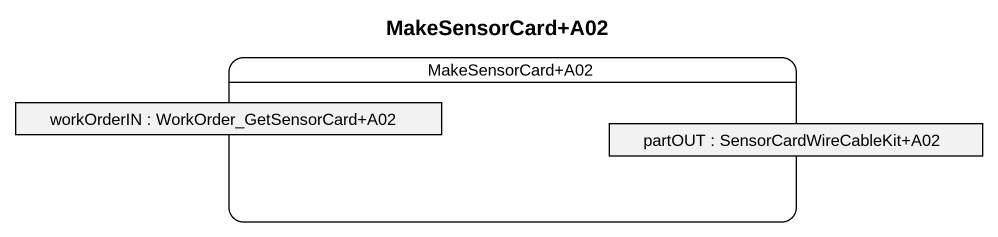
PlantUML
@startuml
title MakeSensorCard+A02
hide empty description
state "MakeSensorCard+A02" as MakeSensorCard_A02 {
  state "workOrderIN : WorkOrder_GetSensorCard+A02" as workOrderIN <<object>>
  state "partOUT : SensorCardWireCableKit+A02" as partOUT <<object>>
}
@enduml
